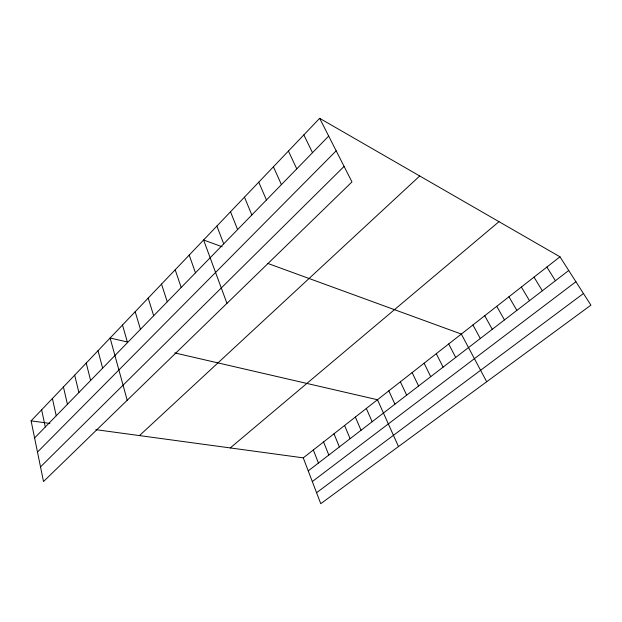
<?xml version="1.0" encoding="UTF-8"?>
<svg xmlns="http://www.w3.org/2000/svg" width="622" height="622" viewBox="0 0 622 622"><rect width="100%" height="100%" fill="white"/><g stroke="black" fill="none" stroke-linecap="round" stroke-linejoin="round"><path stroke-width="0.93" d="M319.654 118.312L351.974 181.919L43.509 481.545L31.1 420.861L319.654 118.312L559.971 256.808L590.9 305.161L320.758 503.688L303.264 457.854L95.858 429.662M34.599 437.981L328.688 136.094M37.483 452.077L336.175 150.827M40.516 466.889L344.09 166.408M139.476 435.594L419.718 175.979M230.249 447.933L498.992 221.665M303.264 457.854L559.971 256.808M308.24 470.885L568.726 270.492M312.314 481.552L575.918 281.735M316.567 492.71L583.452 293.514M31.1 420.861L49.884 423.419M127.113 341.937L110.117 338.01L127.199 400.257M174.766 352.931L377.476 399.736L398.492 446.565M222.155 246.771L203.596 239.999L226.96 303.357M267.981 263.495L461.337 334.061L486.684 381.745M546.87 267.063L555.407 280.732M534.01 277.14L542.337 290.793M521.368 287.045L529.485 300.675M508.944 296.772L516.866 310.386M496.737 306.335L504.465 319.926M484.732 315.735L492.282 329.302M472.938 324.972L480.301 338.516M448.695 343.958L455.693 357.448M436.286 353.677L443.097 367.143M424.095 363.225L430.727 376.652M303.839 134.888L312.516 152.693M412.129 372.601L418.583 385.998M400.374 381.807L406.664 395.172M288.429 151.045L296.764 168.865M388.82 390.849L394.947 404.183M273.408 166.797L281.416 184.625M366.327 408.475L372.135 421.732M258.752 182.16L266.441 199.989M355.364 417.059L361.024 430.276M344.588 425.495L350.108 438.681M244.462 197.151L251.848 214.971M333.998 433.791L339.371 446.938M323.58 441.947L328.82 455.055M230.505 211.775L237.612 229.588M313.34 449.97L318.441 463.04M216.891 226.058L223.71 243.855M189.205 255.082L195.479 272.84M175.186 269.785L181.189 287.512M161.518 284.114L167.264 301.802M148.191 298.093L153.681 315.743M135.192 311.723L140.44 329.333M122.503 325.026L127.526 342.59M98.027 350.684L102.63 368.154M86.225 363.061L90.618 380.477M74.687 375.159L78.893 392.521M63.421 386.977L67.433 404.277M52.404 398.523L56.237 415.768M41.635 409.82L45.297 427.003"/></g></svg>
